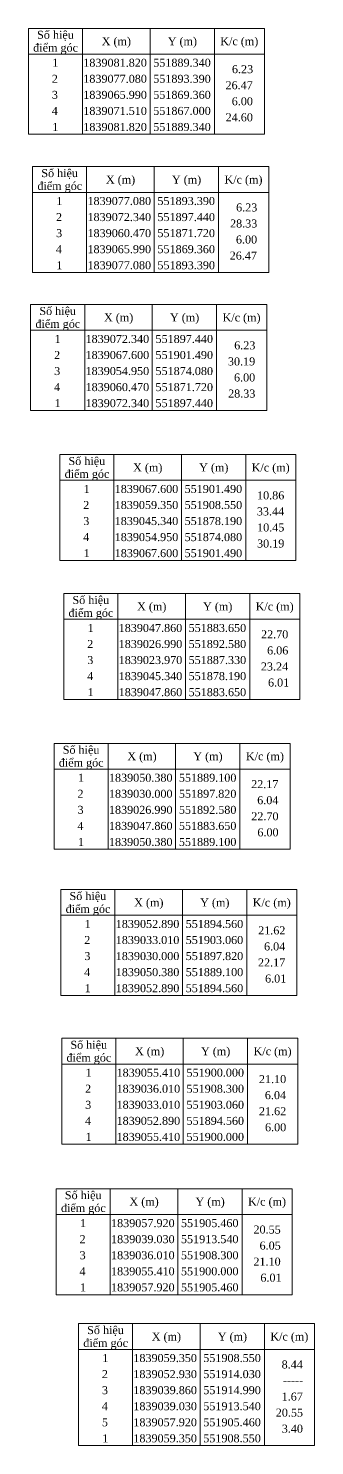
# Model space of a CAD drawing. Header units: metres. Extents: x 549612 to 552411, y 1838750 to 1839254.
# Drawn here: x 552343.8 to 552410.6, y 1838922.9 to 1839254 of the extents above; entities that cross this region are included whole.
import ezdxf
from ezdxf.enums import TextEntityAlignment as Align

# ---------------------------------------------------------------- set-up
doc = ezdxf.new("R2010")
doc.units = ezdxf.units.M
doc.header["$MEASUREMENT"] = 0
doc.layers.add('Level 4', color=7, linetype='Continuous', lineweight=0)
doc.layers.add('Level 63', color=7, linetype='Continuous', lineweight=0)
doc.styles.add('Style-Vntime', font='Vntime.shx')

msp = doc.modelspace()

# ---------------------------------------------------------------- linework, layer by layer
at = {"layer": 'Level 4', "color": 7, "linetype": 'Continuous', "lineweight": 0}
for p, q in [((552356.43, 1839254), (552356.43, 1839229.25)), ((552372.18, 1839254), (552372.18, 1839229.25)), ((552387.18, 1839254), (552387.18, 1839229.25)), ((552343.83, 1839248), (552398.88, 1839248)), ((552357.41, 1839221.69), (552357.41, 1839196.94)), ((552373.16, 1839221.69), (552373.16, 1839196.94)), ((552388.16, 1839221.69), (552388.16, 1839196.94)), ((552344.81, 1839215.69), (552399.86, 1839215.69)), ((552356.95, 1839189.48), (552356.95, 1839164.73)), ((552372.7, 1839189.48), (552372.7, 1839164.73)), ((552387.7, 1839189.48), (552387.7, 1839164.73)), ((552344.35, 1839183.48), (552399.4, 1839183.48)), ((552363.75, 1839154.43), (552363.75, 1839129.68)), ((552379.5, 1839154.43), (552379.5, 1839129.68)), ((552394.5, 1839154.43), (552394.5, 1839129.68)), ((552351.15, 1839148.43), (552406.2, 1839148.43)), ((552364.67, 1839121.97), (552364.67, 1839097.22)), ((552380.42, 1839121.97), (552380.42, 1839097.22)), ((552395.42, 1839121.97), (552395.42, 1839097.22)), ((552352.07, 1839115.97), (552407.12, 1839115.97)), ((552362.4, 1839086.98), (552362.4, 1839062.23)), ((552378.15, 1839086.98), (552378.15, 1839062.23)), ((552393.15, 1839086.98), (552393.15, 1839062.23)), ((552349.8, 1839080.98), (552404.85, 1839080.98)), ((552363.99, 1839052.81), (552363.99, 1839028.06)), ((552379.74, 1839052.81), (552379.74, 1839028.06)), ((552394.74, 1839052.81), (552394.74, 1839028.06)), ((552351.39, 1839046.81), (552406.44, 1839046.81)), ((552364.19, 1839018.07), (552364.19, 1838993.32)), ((552379.94, 1839018.07), (552379.94, 1838993.32)), ((552394.94, 1839018.07), (552394.94, 1838993.32)), ((552351.59, 1839012.07), (552406.64, 1839012.07)), ((552362.9, 1838982.94), (552362.9, 1838958.19)), ((552378.65, 1838982.94), (552378.65, 1838958.19)), ((552393.65, 1838982.94), (552393.65, 1838958.19)), ((552350.3, 1838976.94), (552405.35, 1838976.94))]:
    msp.add_line(p, q, dxfattribs=at)
at = {"layer": 'Level 4', "color": 7, "linetype": 'Continuous', "lineweight": 0, "flags": 128}
for points in [[(552343.83, 1839254), (552398.88, 1839254), (552398.88, 1839229.25), (552343.83, 1839229.25), (552343.83, 1839254)], [(552344.81, 1839221.69), (552399.86, 1839221.69), (552399.86, 1839196.94), (552344.81, 1839196.94), (552344.81, 1839221.69)], [(552344.35, 1839189.48), (552399.4, 1839189.48), (552399.4, 1839164.73), (552344.35, 1839164.73), (552344.35, 1839189.48)], [(552351.15, 1839154.43), (552406.2, 1839154.43), (552406.2, 1839129.68), (552351.15, 1839129.68), (552351.15, 1839154.43)], [(552352.07, 1839121.97), (552407.12, 1839121.97), (552407.12, 1839097.22), (552352.07, 1839097.22), (552352.07, 1839121.97)], [(552349.8, 1839086.98), (552404.85, 1839086.98), (552404.85, 1839062.23), (552349.8, 1839062.23), (552349.8, 1839086.98)], [(552351.39, 1839052.81), (552406.44, 1839052.81), (552406.44, 1839028.06), (552351.39, 1839028.06), (552351.39, 1839052.81)], [(552351.59, 1839018.07), (552406.64, 1839018.07), (552406.64, 1838993.32), (552351.59, 1838993.32), (552351.59, 1839018.07)], [(552350.3, 1838982.94), (552405.35, 1838982.94), (552405.35, 1838958.19), (552350.3, 1838958.19), (552350.3, 1838982.94)]]:
    msp.add_lwpolyline(points, close=True, dxfattribs=at)
at = {"layer": 'Level 63', "color": 7, "linetype": 'Continuous', "lineweight": 0}
for p, q in [((552368.1, 1838951.42), (552368.1, 1838922.92)), ((552383.85, 1838951.42), (552383.85, 1838922.92)), ((552398.85, 1838951.42), (552398.85, 1838922.92)), ((552355.5, 1838945.42), (552410.55, 1838945.42))]:
    msp.add_line(p, q, dxfattribs=at)
at = {"layer": 'Level 63', "color": 7, "linetype": 'Continuous', "lineweight": 0, "flags": 128}
msp.add_lwpolyline([(552355.5, 1838951.42), (552410.55, 1838951.42), (552410.55, 1838922.92), (552355.5, 1838922.92), (552355.5, 1838951.42)], close=True, dxfattribs=at)

# ---------------------------------------------------------------- texts
at = {"layer": 'Level 4', "color": 7, "linetype": 'Continuous', "lineweight": 0, "style": 'Style-Vntime'}
for s, p in [('Sè hiÖu', (552350.134902, 1839252.49501)), ('X (m)', (552364.332775, 1839250.99501)), ('Y (m)', (552379.723618, 1839250.99501)), ('K/c (m)', (552392.991674, 1839250.99501)), ('®iÓm gãc', (552350.167313, 1839249.49501)), (' 1', (552349.735378, 1839245.96501)), ('1839081.820', (552364.037052, 1839245.96501)), ('551889.340', (552379.634936, 1839245.96501)), (' 2', (552349.63515, 1839242.21501)), ('1839077.080', (552364.037052, 1839242.21501)), ('551893.390', (552379.634936, 1839242.21501)), (' 3', (552349.65673, 1839238.46501)), ('1839065.990', (552364.037052, 1839238.46501)), ('551869.360', (552379.634936, 1839238.46501)), (' 4', (552349.618943, 1839234.71501)), ('1839071.510', (552364.037052, 1839234.71501)), ('551867.000', (552379.634936, 1839234.71501)), (' 1', (552349.735378, 1839230.96501)), ('1839081.820', (552364.037052, 1839230.96501)), ('551889.340', (552379.634936, 1839230.96501)), ('Sè hiÖu', (552351.114902, 1839220.18501)), ('X (m)', (552365.312775, 1839218.68501)), ('Y (m)', (552380.703618, 1839218.68501)), ('K/c (m)', (552393.971674, 1839218.68501)), ('®iÓm gãc', (552351.147313, 1839217.18501)), (' 1', (552350.715378, 1839213.66501)), ('1839077.080', (552365.017052, 1839213.66501)), ('551893.390', (552380.614936, 1839213.66501)), (' 2', (552350.61515, 1839209.91501)), ('1839072.340', (552365.017052, 1839209.91501)), ('551897.440', (552380.614936, 1839209.91501)), (' 3', (552350.63673, 1839206.16501)), ('1839060.470', (552365.017052, 1839206.16501)), ('551871.720', (552380.614936, 1839206.16501)), (' 4', (552350.598943, 1839202.41501)), ('1839065.990', (552365.017052, 1839202.41501)), ('551869.360', (552380.614936, 1839202.41501)), (' 1', (552350.715378, 1839198.66501)), ('1839077.080', (552365.017052, 1839198.66501)), ('551893.390', (552380.614936, 1839198.66501)), ('®iÓm gãc', (552350.687313, 1839184.97501)), ('Sè hiÖu', (552350.654902, 1839187.97501)), ('X (m)', (552364.862775, 1839186.47501)), ('Y (m)', (552380.243618, 1839186.47501)), ('K/c (m)', (552393.521674, 1839186.47501)), (' 1', (552350.265378, 1839181.44501)), ('1839072.340', (552364.567052, 1839181.44501)), ('551897.440', (552380.164936, 1839181.44501)), (' 2', (552350.16515, 1839177.69501)), ('1839067.600', (552364.567052, 1839177.69501)), ('551901.490', (552380.164936, 1839177.69501)), (' 3', (552350.18673, 1839173.94501)), ('1839054.950', (552364.567052, 1839173.94501)), ('551874.080', (552380.164936, 1839173.94501)), (' 4', (552350.148943, 1839170.19501)), ('1839060.470', (552364.567052, 1839170.19501)), ('551871.720', (552380.164936, 1839170.19501)), (' 1', (552350.265378, 1839166.44501)), ('1839072.340', (552364.567052, 1839166.44501)), ('551897.440', (552380.164936, 1839166.44501)), ('Sè hiÖu', (552357.454902, 1839152.92501)), ('®iÓm gãc', (552357.487313, 1839149.92501)), ('X (m)', (552371.652775, 1839151.42501)), ('Y (m)', (552387.043618, 1839151.42501)), ('K/c (m)', (552400.311674, 1839151.42501)), (' 1', (552357.055378, 1839146.40501)), ('1839067.600', (552371.357052, 1839146.40501)), ('551901.490', (552386.954936, 1839146.40501)), (' 2', (552356.95515, 1839142.65501)), ('1839059.350', (552371.357052, 1839142.65501)), ('551908.550', (552386.954936, 1839142.65501)), (' 3', (552356.97673, 1839138.90501)), ('1839045.340', (552371.357052, 1839138.90501)), ('551878.190', (552386.954936, 1839138.90501)), (' 4', (552356.938943, 1839135.15501)), ('1839054.950', (552371.357052, 1839135.15501)), ('551874.080', (552386.954936, 1839135.15501)), (' 1', (552357.055378, 1839131.40501)), ('1839067.600', (552371.357052, 1839131.40501)), ('551901.490', (552386.954936, 1839131.40501)), ('Sè hiÖu', (552358.374902, 1839120.46501)), ('X (m)', (552372.582775, 1839118.96501)), ('Y (m)', (552387.963618, 1839118.96501)), ('K/c (m)', (552401.241674, 1839118.96501)), ('®iÓm gãc', (552358.407313, 1839117.46501)), (' 1', (552357.985378, 1839113.93501)), ('1839047.860', (552372.287052, 1839113.93501)), ('551883.650', (552387.884936, 1839113.93501)), (' 2', (552357.88515, 1839110.18501)), ('1839026.990', (552372.287052, 1839110.18501)), ('551892.580', (552387.884936, 1839110.18501)), (' 3', (552357.90673, 1839106.43501)), ('1839023.970', (552372.287052, 1839106.43501)), ('551887.330', (552387.884936, 1839106.43501)), (' 4', (552357.868943, 1839102.68501)), ('1839045.340', (552372.287052, 1839102.68501)), ('551878.190', (552387.884936, 1839102.68501)), (' 1', (552357.985378, 1839098.93501)), ('1839047.860', (552372.287052, 1839098.93501)), ('551883.650', (552387.884936, 1839098.93501)), ('Sè hiÖu', (552356.104902, 1839085.47501)), ('®iÓm gãc', (552356.137313, 1839082.47501)), ('X (m)', (552370.312775, 1839083.97501)), ('Y (m)', (552385.693618, 1839083.97501)), ('K/c (m)', (552398.971674, 1839083.97501)), (' 1', (552355.715378, 1839078.94501)), ('1839050.380', (552370.017052, 1839078.94501)), ('551889.100', (552385.614936, 1839078.94501)), (' 2', (552355.61515, 1839075.19501)), ('1839030.000', (552370.017052, 1839075.19501)), ('551897.820', (552385.614936, 1839075.19501)), (' 3', (552355.63673, 1839071.44501)), ('1839026.990', (552370.017052, 1839071.44501)), ('551892.580', (552385.614936, 1839071.44501)), (' 4', (552355.598943, 1839067.69501)), ('1839047.860', (552370.017052, 1839067.69501)), ('551883.650', (552385.614936, 1839067.69501)), (' 1', (552355.715378, 1839063.94501)), ('1839050.380', (552370.017052, 1839063.94501)), ('551889.100', (552385.614936, 1839063.94501)), ('Sè hiÖu', (552357.694902, 1839051.30501)), ('X (m)', (552371.902775, 1839049.80501)), ('Y (m)', (552387.283618, 1839049.80501)), ('K/c (m)', (552400.561674, 1839049.80501)), ('®iÓm gãc', (552357.727313, 1839048.30501)), (' 1', (552357.305378, 1839044.78501)), ('1839052.890', (552371.607052, 1839044.78501)), ('551894.560', (552387.204936, 1839044.78501)), (' 2', (552357.20515, 1839041.03501)), ('1839033.010', (552371.607052, 1839041.03501)), ('551903.060', (552387.204936, 1839041.03501)), (' 3', (552357.22673, 1839037.28501)), ('1839030.000', (552371.607052, 1839037.28501)), ('551897.820', (552387.204936, 1839037.28501)), (' 4', (552357.188943, 1839033.53501)), ('1839050.380', (552371.607052, 1839033.53501)), ('551889.100', (552387.204936, 1839033.53501)), (' 1', (552357.305378, 1839029.78501)), ('1839052.890', (552371.607052, 1839029.78501)), ('551894.560', (552387.204936, 1839029.78501)), ('Sè hiÖu', (552357.894902, 1839016.56501)), ('®iÓm gãc', (552357.927313, 1839013.56501)), ('X (m)', (552372.092775, 1839015.06501)), ('Y (m)', (552387.483618, 1839015.06501)), ('K/c (m)', (552400.751674, 1839015.06501)), (' 1', (552357.495378, 1839010.04501)), ('1839055.410', (552371.797052, 1839010.04501)), ('551900.000', (552387.394936, 1839010.04501)), (' 2', (552357.39515, 1839006.29501)), ('1839036.010', (552371.797052, 1839006.29501)), ('551908.300', (552387.394936, 1839006.29501)), (' 3', (552357.41673, 1839002.54501)), ('1839033.010', (552371.797052, 1839002.54501)), ('551903.060', (552387.394936, 1839002.54501)), (' 4', (552357.378943, 1838998.79501)), ('1839052.890', (552371.797052, 1838998.79501)), ('551894.560', (552387.394936, 1838998.79501)), (' 1', (552357.495378, 1838995.04501)), ('1839055.410', (552371.797052, 1838995.04501)), ('551900.000', (552387.394936, 1838995.04501)), ('Sè hiÖu', (552356.604902, 1838981.43501)), ('X (m)', (552370.802775, 1838979.93501)), ('Y (m)', (552386.193618, 1838979.93501)), ('K/c (m)', (552399.461674, 1838979.93501)), ('®iÓm gãc', (552356.637313, 1838978.43501)), (' 1', (552356.205378, 1838974.90501)), ('1839057.920', (552370.507052, 1838974.90501)), ('551905.460', (552386.104936, 1838974.90501)), (' 2', (552356.10515, 1838971.15501)), ('1839039.030', (552370.507052, 1838971.15501)), ('551913.540', (552386.104936, 1838971.15501)), (' 3', (552356.12673, 1838967.40501)), ('1839036.010', (552370.507052, 1838967.40501)), ('551908.300', (552386.104936, 1838967.40501)), (' 4', (552356.088943, 1838963.65501)), ('1839055.410', (552370.507052, 1838963.65501)), ('551900.000', (552386.104936, 1838963.65501)), (' 1', (552356.205378, 1838959.90501)), ('1839057.920', (552370.507052, 1838959.90501)), ('551905.460', (552386.104936, 1838959.90501))]:
    msp.add_text(s, height=1.87002, dxfattribs=at).set_placement(p, align=Align.MIDDLE_CENTER)
for s, p in [('6.23', (552396.221926, 1839244.46501)), ('26.47', (552396.136668, 1839240.71501)), ('6.00', (552396.174473, 1839236.96501)), ('24.60', (552396.168706, 1839233.21501)), ('6.23', (552397.201926, 1839212.16501)), ('28.33', (552397.196159, 1839208.41501)), ('6.00', (552397.154473, 1839204.66501)), ('26.47', (552397.116668, 1839200.91501)), ('6.23', (552396.751926, 1839179.94501)), ('30.19', (552396.698346, 1839176.19501)), ('6.00', (552396.704473, 1839172.44501)), ('28.33', (552396.746159, 1839168.69501)), ('10.86', (552403.487521, 1839144.90501)), ('33.44', (552403.450585, 1839141.15501)), ('10.45', (552403.505018, 1839137.40501)), ('30.19', (552403.488346, 1839133.65501)), ('22.70', (552404.418706, 1839112.43501)), ('6.06', (552404.423288, 1839108.68501)), ('23.24', (552404.380585, 1839104.93501)), ('6.01', (552404.629223, 1839101.18501)), ('22.17', (552402.116668, 1839077.44501)), ('6.04', (552402.116352, 1839073.69501)), ('22.70', (552402.148706, 1839069.94501)), ('6.00', (552402.154473, 1839066.19501)), ('21.62', (552403.743, 1839043.28501)), ('6.04', (552403.706352, 1839039.53501)), ('22.17', (552403.706668, 1839035.78501)), ('6.01', (552403.949223, 1839032.03501)), ('21.10', (552403.928706, 1839008.54501)), ('6.04', (552403.896352, 1839004.79501)), ('21.62', (552403.933, 1839001.04501)), ('6.00', (552403.934473, 1838997.29501)), ('20.55', (552402.655018, 1838973.40501)), ('6.05', (552402.660785, 1838969.65501)), ('21.10', (552402.638706, 1838965.90501)), ('6.01', (552402.849223, 1838962.15501))]:
    msp.add_text(s, height=1.87002, dxfattribs=at).set_placement(p, align=Align.MIDDLE_RIGHT)
at = {"layer": 'Level 63', "color": 7, "linetype": 'Continuous', "lineweight": 0, "style": 'Style-Vntime'}
for s, p in [('Sè hiÖu', (552361.804902, 1838949.91501)), ('®iÓm gãc', (552361.837313, 1838946.91501)), ('X (m)', (552376.002775, 1838948.41501)), ('Y (m)', (552391.393618, 1838948.41501)), ('K/c (m)', (552404.661674, 1838948.41501)), (' 1', (552361.405378, 1838943.38501)), ('1839059.350', (552375.707052, 1838943.38501)), ('551908.550', (552391.304936, 1838943.38501)), (' 2', (552361.30515, 1838939.63501)), ('1839052.930', (552375.707052, 1838939.63501)), ('551914.030', (552391.304936, 1838939.63501)), (' 3', (552361.32673, 1838935.88501)), ('1839039.860', (552375.707052, 1838935.88501)), ('551914.990', (552391.304936, 1838935.88501)), (' 4', (552361.288943, 1838932.13501)), ('1839039.030', (552375.707052, 1838932.13501)), ('551913.540', (552391.304936, 1838932.13501)), (' 5', (552361.316159, 1838928.38501)), ('1839057.920', (552375.707052, 1838928.38501)), ('551905.460', (552391.304936, 1838928.38501)), (' 1', (552361.405378, 1838924.63501)), ('1839059.350', (552375.707052, 1838924.63501)), ('551908.550', (552391.304936, 1838924.63501))]:
    msp.add_text(s, height=1.87002, dxfattribs=at).set_placement(p, align=Align.MIDDLE_CENTER)
for s, p in [('8.44', (552407.806352, 1838941.88501)), ('-----', (552407.873416, 1838938.13501)), ('1.67', (552407.812435, 1838934.38501)), ('20.55', (552407.855018, 1838930.63501)), ('3.40', (552407.844473, 1838926.88501))]:
    msp.add_text(s, height=1.87002, dxfattribs=at).set_placement(p, align=Align.MIDDLE_RIGHT)

doc.saveas('drawing.dxf')
